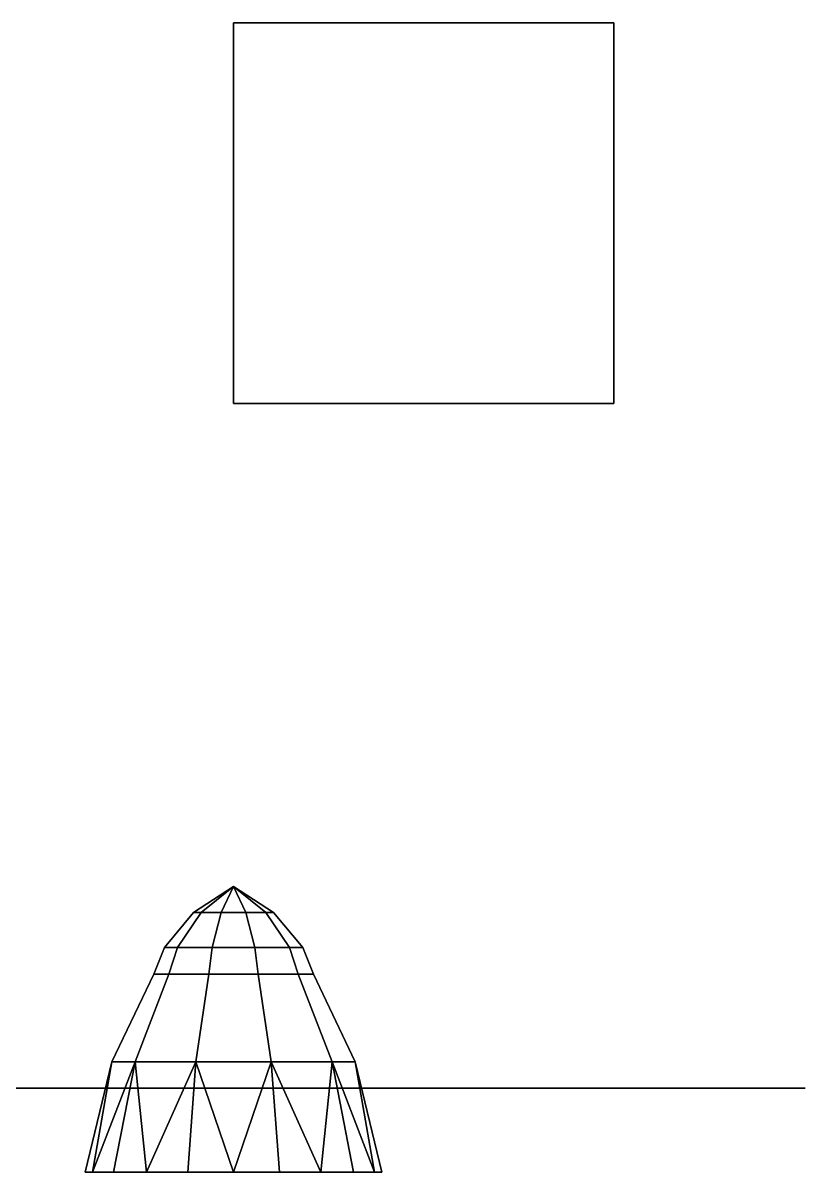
# Model space of a CAD drawing. Header units: millimetres. Extents: x -6.8 to 6.8, y -5.7 to 7.9.
# Drawn here: x -0.554 to 1.502, y 4.92 to 7.94 of the extents above; entities that cross this region are included whole.
import ezdxf

# ---------------------------------------------------------------- set-up
doc = ezdxf.new("R2010")
doc.units = ezdxf.units.MM
doc.layers.add('propeller', color=1, linetype='Continuous')

msp = doc.modelspace()

# ---------------------------------------------------------------- linework, layer by layer
for points in [[(1, 7.94, 1), (1, 7.94), (0, 7.94), (0, 7.94, 1)], [(1, 7.94), (1, 6.94), (0, 6.94), (0, 7.94)], [(0, 7.94), (0, 6.94), (0, 6.94, 1), (0, 7.94, 1)], [(0, 7.94, 1), (0, 6.94, 1), (1, 6.94, 1), (1, 7.94, 1)], [(1, 6.94, 1), (1, 6.94), (1, 7.94), (1, 7.94, 1)], [(0, 6.94, 1), (0, 6.94), (1, 6.94), (1, 6.94, 1)]]:
    msp.add_3dface(points)
at = {"layer": 'propeller'}
for points in [[(0, 5.67, 2.31), (-0.0849, 5.6019, 2.2483), (-0.105, 5.6019, 2.31), (0, 5.67, 2.31)], [(0, 5.67, 2.31), (-0.105, 5.6019, 2.31), (-0.0849, 5.6019, 2.3717), (0, 5.67, 2.31)], [(0, 5.67, 2.31), (-0.0324, 5.6019, 2.2101), (-0.0849, 5.6019, 2.2483), (0, 5.67, 2.31)], [(0, 5.67, 2.31), (-0.0849, 5.6019, 2.3717), (-0.0324, 5.6019, 2.4099), (0, 5.67, 2.31)], [(0, 5.67, 2.31), (0.0324, 5.6019, 2.2101), (-0.0324, 5.6019, 2.2101), (0, 5.67, 2.31)], [(0, 5.67, 2.31), (-0.0324, 5.6019, 2.4099), (0.0324, 5.6019, 2.4099), (0, 5.67, 2.31)], [(0, 5.67, 2.31), (0.105, 5.6019, 2.31), (0.0849, 5.6019, 2.2483), (0, 5.67, 2.31)], [(0, 5.67, 2.31), (0.0849, 5.6019, 2.2483), (0.0324, 5.6019, 2.2101), (0, 5.67, 2.31)], [(0, 5.67, 2.31), (0.0324, 5.6019, 2.4099), (0.0849, 5.6019, 2.3717), (0, 5.67, 2.31)], [(0, 5.67, 2.31), (0.0849, 5.6019, 2.3717), (0.105, 5.6019, 2.31), (0, 5.67, 2.31)], [(-0.0849, 5.6019, 2.2483), (-0.1471, 5.51, 2.2031), (-0.1819, 5.51, 2.31), (-0.105, 5.6019, 2.31)], [(-0.105, 5.6019, 2.31), (-0.1819, 5.51, 2.31), (-0.1471, 5.51, 2.4169), (-0.0849, 5.6019, 2.3717)], [(-0.0324, 5.6019, 2.2101), (-0.0562, 5.51, 2.137), (-0.1471, 5.51, 2.2031), (-0.0849, 5.6019, 2.2483)], [(-0.0849, 5.6019, 2.3717), (-0.1471, 5.51, 2.4169), (-0.0562, 5.51, 2.483), (-0.0324, 5.6019, 2.4099)], [(0.0324, 5.6019, 2.2101), (0.0562, 5.51, 2.137), (-0.0562, 5.51, 2.137), (-0.0324, 5.6019, 2.2101)], [(-0.0324, 5.6019, 2.4099), (-0.0562, 5.51, 2.483), (0.0562, 5.51, 2.483), (0.0324, 5.6019, 2.4099)], [(0.0849, 5.6019, 2.2483), (0.1471, 5.51, 2.2031), (0.0562, 5.51, 2.137), (0.0324, 5.6019, 2.2101)], [(0.0324, 5.6019, 2.4099), (0.0562, 5.51, 2.483), (0.1471, 5.51, 2.4169), (0.0849, 5.6019, 2.3717)], [(0.105, 5.6019, 2.31), (0.1819, 5.51, 2.31), (0.1471, 5.51, 2.2031), (0.0849, 5.6019, 2.2483)], [(0.0849, 5.6019, 2.3717), (0.1471, 5.51, 2.4169), (0.1819, 5.51, 2.31), (0.105, 5.6019, 2.31)], [(-0.1471, 5.51, 2.2031), (-0.1699, 5.44, 2.1866), (-0.21, 5.44, 2.31), (-0.1819, 5.51, 2.31)], [(-0.1819, 5.51, 2.31), (-0.21, 5.44, 2.31), (-0.1699, 5.44, 2.4334), (-0.1471, 5.51, 2.4169)], [(-0.0562, 5.51, 2.137), (-0.0649, 5.44, 2.1103), (-0.1699, 5.44, 2.1866), (-0.1471, 5.51, 2.2031)], [(-0.1471, 5.51, 2.4169), (-0.1699, 5.44, 2.4334), (-0.0649, 5.44, 2.5097), (-0.0562, 5.51, 2.483)], [(0.0562, 5.51, 2.137), (0.0649, 5.44, 2.1103), (-0.0649, 5.44, 2.1103), (-0.0562, 5.51, 2.137)], [(-0.0562, 5.51, 2.483), (-0.0649, 5.44, 2.5097), (0.0649, 5.44, 2.5097), (0.0562, 5.51, 2.483)], [(0.1471, 5.51, 2.2031), (0.1699, 5.44, 2.1866), (0.0649, 5.44, 2.1103), (0.0562, 5.51, 2.137)], [(0.0562, 5.51, 2.483), (0.0649, 5.44, 2.5097), (0.1699, 5.44, 2.4334), (0.1471, 5.51, 2.4169)], [(0.1819, 5.51, 2.31), (0.21, 5.44, 2.31), (0.1699, 5.44, 2.1866), (0.1471, 5.51, 2.2031)], [(0.1471, 5.51, 2.4169), (0.1699, 5.44, 2.4334), (0.21, 5.44, 2.31), (0.1819, 5.51, 2.31)], [(-0.32, 5.21, 2.31), (-0.2589, 5.21, 2.4981), (-0.1699, 5.44, 2.4334), (-0.21, 5.44, 2.31)], [(-0.2589, 5.21, 2.1219), (-0.32, 5.21, 2.31), (-0.21, 5.44, 2.31), (-0.1699, 5.44, 2.1866)], [(-0.2589, 5.21, 2.4981), (-0.0989, 5.21, 2.6143), (-0.0649, 5.44, 2.5097), (-0.1699, 5.44, 2.4334)], [(-0.0989, 5.21, 2.0057), (-0.2589, 5.21, 2.1219), (-0.1699, 5.44, 2.1866), (-0.0649, 5.44, 2.1103)], [(-0.0989, 5.21, 2.6143), (0.0989, 5.21, 2.6143), (0.0649, 5.44, 2.5097), (-0.0649, 5.44, 2.5097)], [(0.0989, 5.21, 2.0057), (-0.0989, 5.21, 2.0057), (-0.0649, 5.44, 2.1103), (0.0649, 5.44, 2.1103)], [(0.0989, 5.21, 2.6143), (0.2589, 5.21, 2.4981), (0.1699, 5.44, 2.4334), (0.0649, 5.44, 2.5097)], [(0.2589, 5.21, 2.1219), (0.0989, 5.21, 2.0057), (0.0649, 5.44, 2.1103), (0.1699, 5.44, 2.1866)], [(0.2589, 5.21, 2.4981), (0.32, 5.21, 2.31), (0.21, 5.44, 2.31), (0.1699, 5.44, 2.4334)], [(0.32, 5.21, 2.31), (0.2589, 5.21, 2.1219), (0.1699, 5.44, 2.1866), (0.21, 5.44, 2.31)], [(-0.39, 4.92, 2.31), (-0.3709, 4.92, 2.4305), (-0.2589, 5.21, 2.4981), (-0.32, 5.21, 2.31)], [(-0.3709, 4.92, 2.1895), (-0.39, 4.92, 2.31), (-0.32, 5.21, 2.31)], [(-0.3709, 4.92, 2.4305), (-0.3155, 4.92, 2.5392), (-0.2589, 5.21, 2.4981)], [(-0.3155, 4.92, 2.0808), (-0.3709, 4.92, 2.1895), (-0.32, 5.21, 2.31), (-0.2589, 5.21, 2.1219)], [(-0.3155, 4.92, 2.5392), (-0.2292, 4.92, 2.6255), (-0.0989, 5.21, 2.6143), (-0.2589, 5.21, 2.4981)], [(-0.2292, 4.92, 1.9945), (-0.3155, 4.92, 2.0808), (-0.2589, 5.21, 2.1219)], [(-0.1205, 4.92, 1.9391), (-0.2292, 4.92, 1.9945), (-0.2589, 5.21, 2.1219), (-0.0989, 5.21, 2.0057)], [(-0.2292, 4.92, 2.6255), (-0.1205, 4.92, 2.6809), (-0.0989, 5.21, 2.6143)], [(-0.1205, 4.92, 2.6809), (0, 4.92, 2.7), (0.0989, 5.21, 2.6143), (-0.0989, 5.21, 2.6143)], [(0, 4.92, 1.92), (-0.1205, 4.92, 1.9391), (-0.0989, 5.21, 2.0057)], [(0.1205, 4.92, 1.9391), (0, 4.92, 1.92), (-0.0989, 5.21, 2.0057), (0.0989, 5.21, 2.0057)], [(0, 4.92, 2.7), (0.1205, 4.92, 2.6809), (0.0989, 5.21, 2.6143)], [(0.1205, 4.92, 2.6809), (0.2292, 4.92, 2.6255), (0.2589, 5.21, 2.4981), (0.0989, 5.21, 2.6143)], [(0.3155, 4.92, 2.0808), (0.2292, 4.92, 1.9945), (0.0989, 5.21, 2.0057), (0.2589, 5.21, 2.1219)], [(0.2292, 4.92, 1.9945), (0.1205, 4.92, 1.9391), (0.0989, 5.21, 2.0057)], [(0.2292, 4.92, 2.6255), (0.3155, 4.92, 2.5392), (0.2589, 5.21, 2.4981)], [(0.3155, 4.92, 2.5392), (0.3709, 4.92, 2.4305), (0.32, 5.21, 2.31), (0.2589, 5.21, 2.4981)], [(0.39, 4.92, 2.31), (0.3709, 4.92, 2.1895), (0.2589, 5.21, 2.1219), (0.32, 5.21, 2.31)], [(0.3709, 4.92, 2.1895), (0.3155, 4.92, 2.0808), (0.2589, 5.21, 2.1219)], [(0.3709, 4.92, 2.4305), (0.39, 4.92, 2.31), (0.32, 5.21, 2.31)], [(-0.7865, 5.14, 2.5678), (-0.4757, 5.14, 2.4461), (-0.3607, 5.14, 2.6453), (-0.6315, 5.14, 2.8362)], [(-0.4757, 5.14, 2.4461), (0, 5.14, 2.31), (0, 5.14, 2.31), (-0.3607, 5.14, 2.6453)], [(0.17, 5.14, 1.5), (0.12, 5.14, 1.83), (-0.11, 5.14, 1.83), (-0.14, 5.14, 1.5)], [(0.17, 5.14, 1.12), (0.17, 5.14, 1.5), (-0.14, 5.14, 1.5), (-0.14, 5.14, 1.12)], [(0.14, 5.14, 0.9), (0.17, 5.14, 1.12), (-0.14, 5.14, 1.12), (-0.13, 5.14, 0.9)], [(0.1, 5.14, 0.72), (0.14, 5.14, 0.9), (-0.13, 5.14, 0.9), (-0.1, 5.14, 0.72)], [(0.12, 5.14, 1.83), (0, 5.14, 2.31), (0, 5.14, 2.31), (-0.11, 5.14, 1.83)], [(0.02, 5.14, 0.61), (0.1, 5.14, 0.72), (-0.1, 5.14, 0.72), (-0.06, 5.14, 0.61)], [(0.3557, 5.14, 2.6539), (0, 5.14, 2.31), (0, 5.14, 2.31), (0.4707, 5.14, 2.4547)], [(0.6165, 5.14, 2.8622), (0.3557, 5.14, 2.6539), (0.4707, 5.14, 2.4547), (0.7715, 5.14, 2.5938)], [(0.9456, 5.14, 3.0522), (0.6165, 5.14, 2.8622), (0.7715, 5.14, 2.5938), (1.1006, 5.14, 2.7838)], [(1.1511, 5.14, 3.1362), (0.9456, 5.14, 3.0522), (1.1006, 5.14, 2.7838), (1.2861, 5.14, 2.9024)], [(1.327, 5.14, 3.1916), (1.1511, 5.14, 3.1362), (1.2861, 5.14, 2.9024), (1.427, 5.14, 3.0184)], [(1.4622, 5.14, 3.1773), (1.327, 5.14, 3.1916), (1.427, 5.14, 3.0184), (1.5022, 5.14, 3.108)]]:
    msp.add_3dface(points, dxfattribs=at)

doc.saveas('drawing.dxf')
